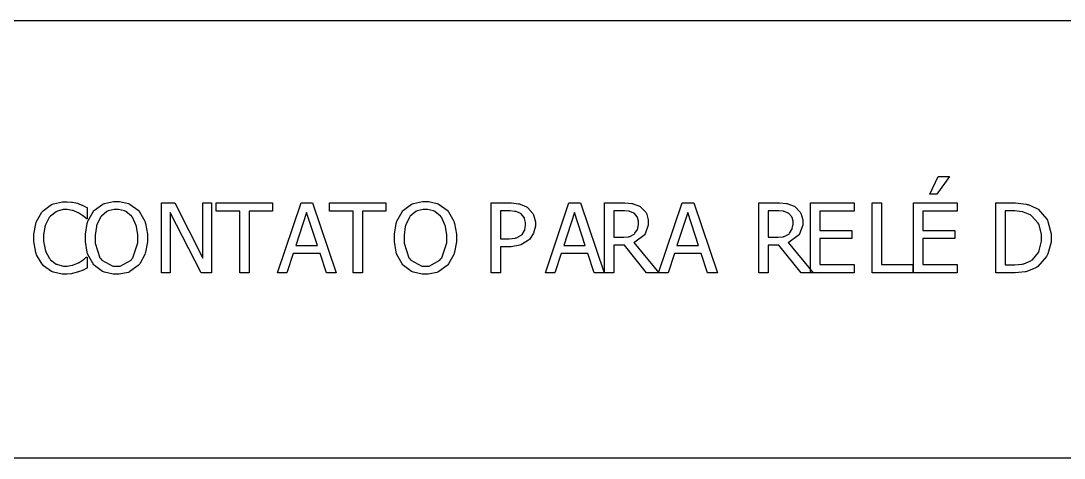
# Model space of a CAD drawing. Header units: millimetres. Extents: x 1974 to 2099, y 1386 to 1555.
# Drawn here: x 2079.145 to 2081.661, y 1476.14 to 1477.196 of the extents above; entities that cross this region are included whole.
import ezdxf

# ---------------------------------------------------------------- set-up
doc = ezdxf.new("R2010")
doc.units = ezdxf.units.MM
doc.layers.add('TEXTO', color=4, linetype='Continuous')

msp = doc.modelspace()

# ---------------------------------------------------------------- linework, layer by layer
at = {"layer": 'TEXTO', "color": 0}
for p, q in [((2098.7779, 1477.1963), (2069.8934, 1477.1963)), ((2081.3368, 1476.7776), (2081.3571, 1476.8201)), ((2081.3846, 1476.8201), (2081.3537, 1476.7776)), ((2081.3571, 1476.8201), (2081.3846, 1476.8201)), ((2081.3571, 1476.8201), (2081.3571, 1476.8201)), ((2081.3537, 1476.7776), (2081.3368, 1476.7776)), ((2079.1995, 1476.7383), (2079.2194, 1476.7527)), ((2079.2194, 1476.7527), (2079.2217, 1476.7537)), ((2079.2217, 1476.7537), (2079.224, 1476.7547)), ((2079.224, 1476.7547), (2079.2454, 1476.7596)), ((2079.2473, 1476.7405), (2079.2336, 1476.7368)), ((2079.2454, 1476.7596), (2079.2528, 1476.7596)), ((2079.2525, 1476.7405), (2079.2473, 1476.7405)), ((2079.2566, 1476.7405), (2079.2525, 1476.7405)), ((2079.2528, 1476.7596), (2079.2567, 1476.7596)), ((2079.2688, 1476.7385), (2079.2566, 1476.7405)), ((2079.2567, 1476.7596), (2079.2674, 1476.7586)), ((2079.2674, 1476.7586), (2079.2687, 1476.7584)), ((2079.2687, 1476.7584), (2079.2698, 1476.7582)), ((2079.2698, 1476.7582), (2079.2814, 1476.7556)), ((2079.2814, 1476.7556), (2079.2825, 1476.7552)), ((2079.2825, 1476.7552), (2079.2833, 1476.7549)), ((2079.2833, 1476.7549), (2079.2926, 1476.7515)), ((2079.2926, 1476.7515), (2079.2936, 1476.751)), ((2079.2936, 1476.751), (2079.2944, 1476.7506)), ((2079.2944, 1476.7506), (2079.3039, 1476.7459)), ((2079.3039, 1476.7459), (2079.3049, 1476.7453)), ((2079.3049, 1476.7453), (2079.3049, 1476.7183)), ((2079.3228, 1476.7391), (2079.3425, 1476.7533)), ((2079.3425, 1476.7533), (2079.3448, 1476.7543)), ((2079.3448, 1476.7543), (2079.347, 1476.7552)), ((2079.347, 1476.7552), (2079.3684, 1476.7601)), ((2079.3703, 1476.7407), (2079.3558, 1476.7372)), ((2079.3684, 1476.7601), (2079.3756, 1476.7601)), ((2079.3757, 1476.7407), (2079.3703, 1476.7407)), ((2079.3756, 1476.7601), (2079.3834, 1476.7601)), ((2079.3805, 1476.7407), (2079.3757, 1476.7407)), ((2079.3953, 1476.7371), (2079.3805, 1476.7407)), ((2079.3834, 1476.7601), (2079.4044, 1476.7551)), ((2079.4044, 1476.7551), (2079.4067, 1476.7541)), ((2079.4067, 1476.7541), (2079.4089, 1476.7531)), ((2079.4089, 1476.7531), (2079.4283, 1476.739)), ((2079.4844, 1476.5877), (2079.4844, 1476.7566)), ((2079.4844, 1476.7566), (2079.5163, 1476.7566)), ((2079.5163, 1476.7566), (2079.5843, 1476.6228)), ((2079.5843, 1476.6228), (2079.5843, 1476.7566)), ((2079.5843, 1476.7566), (2079.6052, 1476.7566)), ((2079.6052, 1476.7566), (2079.6052, 1476.5877)), ((2079.6052, 1476.7566), (2079.6052, 1476.7566)), ((2079.6162, 1476.7366), (2079.6162, 1476.7566)), ((2079.6162, 1476.7566), (2079.7521, 1476.7566)), ((2079.7521, 1476.7566), (2079.7521, 1476.7366)), ((2079.7641, 1476.5877), (2079.821, 1476.7566)), ((2079.821, 1476.7566), (2079.8487, 1476.7566)), ((2079.8487, 1476.7566), (2079.9057, 1476.5877)), ((2079.8893, 1476.7366), (2079.8893, 1476.7566)), ((2079.8893, 1476.7566), (2080.0253, 1476.7566)), ((2080.0253, 1476.7566), (2080.0253, 1476.7366)), ((2080.0678, 1476.7391), (2080.0875, 1476.7533)), ((2080.0875, 1476.7533), (2080.0898, 1476.7543)), ((2080.0898, 1476.7543), (2080.092, 1476.7552)), ((2080.092, 1476.7552), (2080.1134, 1476.7601)), ((2080.1153, 1476.7407), (2080.1007, 1476.7372)), ((2080.1134, 1476.7601), (2080.1205, 1476.7601)), ((2080.1207, 1476.7407), (2080.1153, 1476.7407)), ((2080.1205, 1476.7601), (2080.1283, 1476.7601)), ((2080.1256, 1476.7407), (2080.1207, 1476.7407)), ((2080.1404, 1476.7371), (2080.1256, 1476.7407)), ((2080.1283, 1476.7601), (2080.1494, 1476.7551)), ((2080.1494, 1476.7551), (2080.1517, 1476.7541)), ((2080.1517, 1476.7541), (2080.1539, 1476.7531)), ((2080.1539, 1476.7531), (2080.1735, 1476.739)), ((2080.2791, 1476.5877), (2080.2791, 1476.7566)), ((2080.2791, 1476.7566), (2080.3216, 1476.7566)), ((2080.3216, 1476.7566), (2080.328, 1476.7566)), ((2080.328, 1476.7566), (2080.3453, 1476.7546)), ((2080.3453, 1476.7546), (2080.3472, 1476.7541)), ((2080.3472, 1476.7541), (2080.3489, 1476.7537)), ((2080.3489, 1476.7537), (2080.3643, 1476.747)), ((2080.3643, 1476.747), (2080.3657, 1476.746)), ((2080.3657, 1476.746), (2080.3673, 1476.745)), ((2080.3673, 1476.745), (2080.3796, 1476.7313)), ((2080.4099, 1476.5877), (2080.4668, 1476.7566)), ((2080.4668, 1476.7566), (2080.4944, 1476.7566)), ((2080.4944, 1476.7566), (2080.5514, 1476.5877)), ((2080.5524, 1476.5877), (2080.5524, 1476.7566)), ((2080.5524, 1476.7566), (2080.5959, 1476.7566)), ((2080.5959, 1476.7566), (2080.6019, 1476.7566)), ((2080.6019, 1476.7566), (2080.6186, 1476.7552)), ((2080.6186, 1476.7552), (2080.6203, 1476.7549)), ((2080.6203, 1476.7549), (2080.6218, 1476.7547)), ((2080.6218, 1476.7547), (2080.6373, 1476.7485)), ((2080.6373, 1476.7485), (2080.6389, 1476.7476)), ((2080.6389, 1476.7476), (2080.6404, 1476.7467)), ((2080.6404, 1476.7467), (2080.652, 1476.7346)), ((2080.683, 1476.5877), (2080.74, 1476.7566)), ((2080.74, 1476.7566), (2080.7677, 1476.7566)), ((2080.7677, 1476.7566), (2080.8247, 1476.5877)), ((2080.9248, 1476.5877), (2080.9248, 1476.7566)), ((2080.9248, 1476.7566), (2080.9683, 1476.7566)), ((2080.9683, 1476.7566), (2080.9744, 1476.7566)), ((2080.9744, 1476.7566), (2080.991, 1476.7552)), ((2080.991, 1476.7552), (2080.9927, 1476.7549)), ((2080.9927, 1476.7549), (2080.9943, 1476.7547)), ((2080.9943, 1476.7547), (2081.0097, 1476.7485)), ((2081.0097, 1476.7485), (2081.0114, 1476.7476)), ((2081.0114, 1476.7476), (2081.0128, 1476.7467)), ((2081.0128, 1476.7467), (2081.0245, 1476.7346)), ((2081.049, 1476.5877), (2081.049, 1476.7566)), ((2081.049, 1476.7566), (2081.1547, 1476.7566)), ((2081.1547, 1476.7566), (2081.1547, 1476.7366)), ((2081.198, 1476.5877), (2081.198, 1476.7566)), ((2081.198, 1476.7566), (2081.2205, 1476.7566)), ((2081.2205, 1476.7566), (2081.2205, 1476.6077)), ((2081.2974, 1476.5877), (2081.2974, 1476.7566)), ((2081.2974, 1476.7566), (2081.4031, 1476.7566)), ((2081.4031, 1476.7566), (2081.4031, 1476.7366)), ((2081.4961, 1476.5877), (2081.4961, 1476.7566)), ((2081.4961, 1476.7566), (2081.5346, 1476.7566)), ((2081.5346, 1476.7566), (2081.5439, 1476.7566)), ((2081.5439, 1476.7566), (2081.5696, 1476.7537)), ((2081.5696, 1476.7537), (2081.572, 1476.753)), ((2081.572, 1476.753), (2081.5742, 1476.7524)), ((2081.5742, 1476.7524), (2081.5934, 1476.7443)), ((2081.5934, 1476.7443), (2081.595, 1476.7432)), ((2081.595, 1476.7432), (2081.5978, 1476.7414)), ((2081.5978, 1476.7414), (2081.6187, 1476.7176)), ((2079.183, 1476.7116), (2079.1961, 1476.7345)), ((2079.1961, 1476.7345), (2079.1979, 1476.7364)), ((2079.1979, 1476.7364), (2079.1995, 1476.7383)), ((2079.2138, 1476.7217), (2079.2046, 1476.7035)), ((2079.2151, 1476.723), (2079.2138, 1476.7217)), ((2079.2163, 1476.7245), (2079.2151, 1476.723)), ((2079.2305, 1476.7353), (2079.2163, 1476.7245)), ((2079.2321, 1476.736), (2079.2305, 1476.7353)), ((2079.2336, 1476.7368), (2079.2321, 1476.736)), ((2079.27, 1476.7382), (2079.2688, 1476.7385)), ((2079.2713, 1476.7379), (2079.27, 1476.7382)), ((2079.283, 1476.733), (2079.2713, 1476.7379)), ((2079.2841, 1476.7324), (2079.283, 1476.733)), ((2079.2852, 1476.7319), (2079.2841, 1476.7324)), ((2079.2947, 1476.7255), (2079.2852, 1476.7319)), ((2079.2954, 1476.7248), (2079.2947, 1476.7255)), ((2079.2962, 1476.7242), (2079.2954, 1476.7248)), ((2079.3025, 1476.7188), (2079.2962, 1476.7242)), ((2079.3031, 1476.7183), (2079.3025, 1476.7188)), ((2079.3049, 1476.7183), (2079.3031, 1476.7183)), ((2079.3071, 1476.7123), (2079.3196, 1476.7352)), ((2079.3196, 1476.7352), (2079.3213, 1476.7372)), ((2079.3213, 1476.7372), (2079.3228, 1476.7391)), ((2079.337, 1476.7219), (2079.3285, 1476.7038)), ((2079.3382, 1476.7232), (2079.337, 1476.7219)), ((2079.3393, 1476.7248), (2079.3382, 1476.7232)), ((2079.3528, 1476.7357), (2079.3393, 1476.7248)), ((2079.3544, 1476.7364), (2079.3528, 1476.7357)), ((2079.3558, 1476.7372), (2079.3544, 1476.7364)), ((2079.397, 1476.7363), (2079.3953, 1476.7371)), ((2079.3986, 1476.7356), (2079.397, 1476.7363)), ((2079.4119, 1476.7247), (2079.3986, 1476.7356)), ((2079.4131, 1476.7232), (2079.4119, 1476.7247)), ((2079.4142, 1476.7219), (2079.4131, 1476.7232)), ((2079.4226, 1476.704), (2079.4142, 1476.7219)), ((2079.4283, 1476.739), (2079.43, 1476.7372)), ((2079.43, 1476.7372), (2079.4316, 1476.7353)), ((2079.43, 1476.7372), (2079.43, 1476.7372)), ((2079.4316, 1476.7353), (2079.444, 1476.7124)), ((2079.58, 1476.5877), (2079.5054, 1476.7333)), ((2079.5054, 1476.7333), (2079.5054, 1476.5877)), ((2079.6729, 1476.7366), (2079.6162, 1476.7366)), ((2079.6729, 1476.5877), (2079.6729, 1476.7366)), ((2079.7521, 1476.7366), (2079.6954, 1476.7366)), ((2079.6954, 1476.7366), (2079.6954, 1476.5877)), ((2079.8343, 1476.7337), (2079.8084, 1476.6541)), ((2079.8605, 1476.6541), (2079.8343, 1476.7337)), ((2079.9461, 1476.7366), (2079.8893, 1476.7366)), ((2079.9461, 1476.5877), (2079.9461, 1476.7366)), ((2080.0253, 1476.7366), (2079.9687, 1476.7366)), ((2079.9687, 1476.7366), (2079.9687, 1476.5877)), ((2080.0521, 1476.7123), (2080.0646, 1476.7352)), ((2080.0646, 1476.7352), (2080.0662, 1476.7372)), ((2080.0662, 1476.7372), (2080.0678, 1476.7391)), ((2080.082, 1476.7219), (2080.0735, 1476.7038)), ((2080.0832, 1476.7232), (2080.082, 1476.7219)), ((2080.0843, 1476.7248), (2080.0832, 1476.7232)), ((2080.0978, 1476.7357), (2080.0843, 1476.7248)), ((2080.0993, 1476.7364), (2080.0978, 1476.7357)), ((2080.1007, 1476.7372), (2080.0993, 1476.7364)), ((2080.142, 1476.7363), (2080.1404, 1476.7371)), ((2080.1435, 1476.7356), (2080.142, 1476.7363)), ((2080.157, 1476.7247), (2080.1435, 1476.7356)), ((2080.1582, 1476.7232), (2080.157, 1476.7247)), ((2080.1592, 1476.7219), (2080.1582, 1476.7232)), ((2080.1677, 1476.704), (2080.1592, 1476.7219)), ((2080.1735, 1476.739), (2080.1751, 1476.7372)), ((2080.1751, 1476.7372), (2080.1766, 1476.7353)), ((2080.1751, 1476.7372), (2080.1751, 1476.7372)), ((2080.1766, 1476.7353), (2080.189, 1476.7124)), ((2080.3202, 1476.7373), (2080.3017, 1476.7373)), ((2080.3017, 1476.7373), (2080.3017, 1476.6698)), ((2080.3243, 1476.7373), (2080.3202, 1476.7373)), ((2080.3366, 1476.7361), (2080.3243, 1476.7373)), ((2080.3378, 1476.7358), (2080.3366, 1476.7361)), ((2080.339, 1476.7356), (2080.3378, 1476.7358)), ((2080.3494, 1476.7315), (2080.339, 1476.7356)), ((2080.3503, 1476.7308), (2080.3494, 1476.7315)), ((2080.3512, 1476.7301), (2080.3503, 1476.7308)), ((2080.3589, 1476.7214), (2080.3512, 1476.7301)), ((2080.3594, 1476.7203), (2080.3589, 1476.7214)), ((2080.3599, 1476.7192), (2080.3594, 1476.7203)), ((2080.3624, 1476.709), (2080.3599, 1476.7192)), ((2080.3796, 1476.7313), (2080.3804, 1476.7296)), ((2080.3804, 1476.7296), (2080.3814, 1476.728)), ((2080.3814, 1476.728), (2080.3858, 1476.7113)), ((2080.4801, 1476.7337), (2080.4541, 1476.6541)), ((2080.5062, 1476.6541), (2080.4801, 1476.7337)), ((2080.5971, 1476.7373), (2080.5747, 1476.7373)), ((2080.5747, 1476.7373), (2080.5747, 1476.6735)), ((2080.6006, 1476.7373), (2080.5971, 1476.7373)), ((2080.6117, 1476.7363), (2080.6006, 1476.7373)), ((2080.6128, 1476.736), (2080.6117, 1476.7363)), ((2080.6139, 1476.7358), (2080.6128, 1476.736)), ((2080.6231, 1476.732), (2080.6139, 1476.7358)), ((2080.624, 1476.7315), (2080.6231, 1476.732)), ((2080.6248, 1476.7309), (2080.624, 1476.7315)), ((2080.6316, 1476.7231), (2080.6248, 1476.7309)), ((2080.632, 1476.7222), (2080.6316, 1476.7231)), ((2080.6324, 1476.7213), (2080.632, 1476.7222)), ((2080.6347, 1476.7123), (2080.6324, 1476.7213)), ((2080.652, 1476.7346), (2080.6529, 1476.733)), ((2080.6529, 1476.733), (2080.6537, 1476.7316)), ((2080.6537, 1476.7316), (2080.6581, 1476.7159)), ((2080.6581, 1476.7159), (2080.6581, 1476.7107)), ((2080.7533, 1476.7337), (2080.7272, 1476.6541)), ((2080.7794, 1476.6541), (2080.7533, 1476.7337)), ((2080.9695, 1476.7373), (2080.9473, 1476.7373)), ((2080.9473, 1476.7373), (2080.9473, 1476.6735)), ((2080.9731, 1476.7373), (2080.9695, 1476.7373)), ((2080.9842, 1476.7363), (2080.9731, 1476.7373)), ((2080.9852, 1476.736), (2080.9842, 1476.7363)), ((2080.9863, 1476.7358), (2080.9852, 1476.736)), ((2080.9955, 1476.732), (2080.9863, 1476.7358)), ((2080.9964, 1476.7315), (2080.9955, 1476.732)), ((2080.9973, 1476.7309), (2080.9964, 1476.7315)), ((2081.004, 1476.7231), (2080.9973, 1476.7309)), ((2081.0045, 1476.7222), (2081.004, 1476.7231)), ((2081.0048, 1476.7213), (2081.0045, 1476.7222)), ((2081.0071, 1476.7123), (2081.0048, 1476.7213)), ((2081.0245, 1476.7346), (2081.0254, 1476.733)), ((2081.0254, 1476.733), (2081.0262, 1476.7316)), ((2081.0262, 1476.7316), (2081.0305, 1476.7159)), ((2081.0305, 1476.7159), (2081.0305, 1476.7107)), ((2081.1547, 1476.7366), (2081.0716, 1476.7366)), ((2081.0716, 1476.7366), (2081.0716, 1476.6903)), ((2081.4031, 1476.7366), (2081.3199, 1476.7366)), ((2081.3199, 1476.7366), (2081.3199, 1476.6903)), ((2081.5357, 1476.7373), (2081.5186, 1476.7373)), ((2081.5186, 1476.7373), (2081.5186, 1476.607)), ((2081.5416, 1476.7373), (2081.5357, 1476.7373)), ((2081.5594, 1476.7353), (2081.5416, 1476.7373)), ((2081.5611, 1476.735), (2081.5594, 1476.7353)), ((2081.5627, 1476.7346), (2081.5611, 1476.735)), ((2081.5788, 1476.7281), (2081.5627, 1476.7346)), ((2081.5803, 1476.7271), (2081.5788, 1476.7281)), ((2081.5824, 1476.7258), (2081.5803, 1476.7271)), ((2081.5984, 1476.7079), (2081.5824, 1476.7258)), ((2081.6187, 1476.7176), (2081.6203, 1476.7146)), ((2081.6203, 1476.7146), (2081.6217, 1476.7117)), ((2079.1767, 1476.6813), (2079.1812, 1476.7063)), ((2079.1812, 1476.7063), (2079.1822, 1476.709)), ((2079.1822, 1476.709), (2079.183, 1476.7116)), ((2079.2033, 1476.6992), (2079.2, 1476.6788)), ((2079.2041, 1476.7013), (2079.2033, 1476.6992)), ((2079.2046, 1476.7035), (2079.2041, 1476.7013)), ((2079.301, 1476.6815), (2079.3054, 1476.7069)), ((2079.3054, 1476.7069), (2079.3062, 1476.7095)), ((2079.3062, 1476.7095), (2079.3071, 1476.7123)), ((2079.3273, 1476.6995), (2079.3244, 1476.679)), ((2079.328, 1476.7016), (2079.3273, 1476.6995)), ((2079.3285, 1476.7038), (2079.328, 1476.7016)), ((2079.4233, 1476.7018), (2079.4226, 1476.704)), ((2079.4239, 1476.6997), (2079.4233, 1476.7018)), ((2079.427, 1476.6796), (2079.4239, 1476.6997)), ((2079.444, 1476.7124), (2079.445, 1476.7096)), ((2079.445, 1476.7096), (2079.4459, 1476.7069)), ((2079.4459, 1476.7069), (2079.4504, 1476.6808)), ((2080.046, 1476.6815), (2080.0503, 1476.7069)), ((2080.0503, 1476.7069), (2080.0512, 1476.7095)), ((2080.0512, 1476.7095), (2080.0521, 1476.7123)), ((2080.0722, 1476.6995), (2080.0693, 1476.679)), ((2080.0729, 1476.7016), (2080.0722, 1476.6995)), ((2080.0735, 1476.7038), (2080.0729, 1476.7016)), ((2080.1684, 1476.7018), (2080.1677, 1476.704)), ((2080.169, 1476.6997), (2080.1684, 1476.7018)), ((2080.172, 1476.6796), (2080.169, 1476.6997)), ((2080.189, 1476.7124), (2080.19, 1476.7096)), ((2080.19, 1476.7096), (2080.1909, 1476.7069)), ((2080.1909, 1476.7069), (2080.1954, 1476.6808)), ((2080.3537, 1476.6807), (2080.3598, 1476.69)), ((2080.3598, 1476.69), (2080.3602, 1476.691)), ((2080.3602, 1476.691), (2080.3606, 1476.6921)), ((2080.3606, 1476.6921), (2080.3624, 1476.7019)), ((2080.3624, 1476.7051), (2080.3624, 1476.709)), ((2080.3624, 1476.7019), (2080.3624, 1476.7051)), ((2080.3624, 1476.7051), (2080.3624, 1476.7051)), ((2080.3858, 1476.7005), (2080.3825, 1476.6864)), ((2080.3858, 1476.7113), (2080.3858, 1476.7057)), ((2080.3858, 1476.7057), (2080.3858, 1476.7005)), ((2080.3858, 1476.7057), (2080.3858, 1476.7057)), ((2080.6258, 1476.6832), (2080.6319, 1476.6926)), ((2080.6319, 1476.6926), (2080.6323, 1476.6936)), ((2080.6323, 1476.6936), (2080.6327, 1476.6948)), ((2080.6327, 1476.6948), (2080.6347, 1476.7056)), ((2080.6347, 1476.7091), (2080.6347, 1476.7123)), ((2080.6347, 1476.7056), (2080.6347, 1476.7091)), ((2080.6347, 1476.7091), (2080.6347, 1476.7091)), ((2080.6581, 1476.703), (2080.6503, 1476.6818)), ((2080.6581, 1476.7107), (2080.6581, 1476.703)), ((2080.9983, 1476.6832), (2081.0043, 1476.6926)), ((2081.0043, 1476.6926), (2081.0047, 1476.6936)), ((2081.0047, 1476.6936), (2081.0051, 1476.6948)), ((2081.0051, 1476.6948), (2081.0071, 1476.7056)), ((2081.0071, 1476.7091), (2081.0071, 1476.7123)), ((2081.0071, 1476.7056), (2081.0071, 1476.7091)), ((2081.0071, 1476.7091), (2081.0071, 1476.7091)), ((2081.0305, 1476.703), (2081.0227, 1476.6818)), ((2081.0305, 1476.7107), (2081.0305, 1476.703)), ((2081.0716, 1476.6903), (2081.149, 1476.6903)), ((2081.149, 1476.6903), (2081.149, 1476.6703)), ((2081.3199, 1476.6903), (2081.3974, 1476.6903)), ((2081.3974, 1476.6903), (2081.3974, 1476.6703)), ((2081.5994, 1476.7056), (2081.5984, 1476.7079)), ((2081.6005, 1476.7033), (2081.5994, 1476.7056)), ((2081.6059, 1476.6806), (2081.6005, 1476.7033)), ((2081.6217, 1476.7117), (2081.6293, 1476.682)), ((2079.1767, 1476.672), (2079.1767, 1476.6813)), ((2079.1767, 1476.6633), (2079.1767, 1476.672)), ((2079.2, 1476.6788), (2079.2, 1476.672)), ((2079.2, 1476.672), (2079.2, 1476.6645)), ((2079.2, 1476.6645), (2079.2035, 1476.6441)), ((2079.301, 1476.6721), (2079.301, 1476.6815)), ((2079.301, 1476.6636), (2079.301, 1476.6721)), ((2079.3244, 1476.679), (2079.3244, 1476.6721)), ((2079.3244, 1476.6721), (2079.3244, 1476.6594)), ((2079.427, 1476.6721), (2079.427, 1476.6796)), ((2079.427, 1476.6602), (2079.427, 1476.6721)), ((2079.427, 1476.6721), (2079.427, 1476.6721)), ((2079.4504, 1476.6808), (2079.4504, 1476.6721)), ((2079.4504, 1476.6721), (2079.4504, 1476.6629)), ((2080.046, 1476.6721), (2080.046, 1476.6815)), ((2080.046, 1476.6636), (2080.046, 1476.6721)), ((2080.0693, 1476.679), (2080.0693, 1476.6721)), ((2080.0693, 1476.6721), (2080.0693, 1476.6594)), ((2080.172, 1476.6721), (2080.172, 1476.6796)), ((2080.172, 1476.6602), (2080.172, 1476.6721)), ((2080.172, 1476.6721), (2080.172, 1476.6721)), ((2080.1954, 1476.6808), (2080.1954, 1476.6721)), ((2080.1954, 1476.6721), (2080.1954, 1476.6629)), ((2080.3017, 1476.6698), (2080.3169, 1476.6698)), ((2080.3169, 1476.6698), (2080.3224, 1476.6698)), ((2080.3224, 1476.6698), (2080.3375, 1476.6717)), ((2080.3375, 1476.6717), (2080.3389, 1476.672)), ((2080.3389, 1476.672), (2080.3403, 1476.6724)), ((2080.3403, 1476.6724), (2080.3519, 1476.679)), ((2080.3519, 1476.679), (2080.3529, 1476.6799)), ((2080.3696, 1476.6668), (2080.3525, 1476.6558)), ((2080.3529, 1476.6799), (2080.3537, 1476.6807)), ((2080.3711, 1476.6681), (2080.3696, 1476.6668)), ((2080.3722, 1476.6693), (2080.3711, 1476.6681)), ((2080.3812, 1476.6833), (2080.3722, 1476.6693)), ((2080.3819, 1476.6848), (2080.3812, 1476.6833)), ((2080.3825, 1476.6864), (2080.3819, 1476.6848)), ((2080.5747, 1476.6735), (2080.5946, 1476.6735)), ((2080.5946, 1476.6735), (2080.5988, 1476.6735)), ((2080.5988, 1476.6735), (2080.6106, 1476.675)), ((2080.6106, 1476.675), (2080.6119, 1476.6752)), ((2080.6119, 1476.6752), (2080.6132, 1476.6755)), ((2080.6132, 1476.6755), (2080.624, 1476.6814)), ((2080.624, 1476.6814), (2080.625, 1476.6823)), ((2080.625, 1476.6823), (2080.6258, 1476.6832)), ((2080.647, 1476.6776), (2080.6257, 1476.6622)), ((2080.6487, 1476.6797), (2080.647, 1476.6776)), ((2080.6503, 1476.6818), (2080.6487, 1476.6797)), ((2080.9473, 1476.6735), (2080.967, 1476.6735)), ((2080.967, 1476.6735), (2080.9713, 1476.6735)), ((2080.9713, 1476.6735), (2080.983, 1476.675)), ((2080.983, 1476.675), (2080.9843, 1476.6752)), ((2080.9843, 1476.6752), (2080.9856, 1476.6755)), ((2080.9856, 1476.6755), (2080.9966, 1476.6814)), ((2080.9966, 1476.6814), (2080.9976, 1476.6823)), ((2080.9976, 1476.6823), (2080.9983, 1476.6832)), ((2081.0195, 1476.6776), (2080.9981, 1476.6622)), ((2081.0211, 1476.6797), (2081.0195, 1476.6776)), ((2081.0227, 1476.6818), (2081.0211, 1476.6797)), ((2081.149, 1476.6703), (2081.0716, 1476.6703)), ((2081.0716, 1476.6703), (2081.0716, 1476.6077)), ((2081.3974, 1476.6703), (2081.3199, 1476.6703)), ((2081.3199, 1476.6703), (2081.3199, 1476.6077)), ((2081.601, 1476.6415), (2081.6059, 1476.6646)), ((2081.6059, 1476.6723), (2081.6059, 1476.6806)), ((2081.6059, 1476.6646), (2081.6059, 1476.6723)), ((2081.6059, 1476.6723), (2081.6059, 1476.6723)), ((2081.6293, 1476.682), (2081.6293, 1476.672)), ((2081.6293, 1476.672), (2081.6293, 1476.6616)), ((2081.6293, 1476.672), (2081.6293, 1476.672)), ((2079.1812, 1476.637), (2079.1767, 1476.6633)), ((2079.2035, 1476.6441), (2079.2043, 1476.642)), ((2079.2043, 1476.642), (2079.205, 1476.64)), ((2079.205, 1476.64), (2079.2144, 1476.6223)), ((2079.3054, 1476.6377), (2079.301, 1476.6636)), ((2079.3244, 1476.6594), (2079.3359, 1476.6242)), ((2079.4153, 1476.6242), (2079.427, 1476.6602)), ((2079.4504, 1476.6629), (2079.446, 1476.6378)), ((2079.8084, 1476.6541), (2079.8605, 1476.6541)), ((2079.8084, 1476.6541), (2079.8084, 1476.6541)), ((2080.0503, 1476.6377), (2080.046, 1476.6636)), ((2080.0693, 1476.6594), (2080.081, 1476.6242)), ((2080.1603, 1476.6242), (2080.172, 1476.6602)), ((2080.1954, 1476.6629), (2080.191, 1476.6378)), ((2080.3207, 1476.6507), (2080.3017, 1476.6507)), ((2080.3017, 1476.6507), (2080.3017, 1476.5877)), ((2080.3276, 1476.6507), (2080.3207, 1476.6507)), ((2080.3485, 1476.6543), (2080.3276, 1476.6507)), ((2080.3506, 1476.655), (2080.3485, 1476.6543)), ((2080.3525, 1476.6558), (2080.3506, 1476.655)), ((2080.4541, 1476.6541), (2080.5062, 1476.6541)), ((2080.4541, 1476.6541), (2080.4541, 1476.6541)), ((2080.6005, 1476.6548), (2080.5747, 1476.6548)), ((2080.5747, 1476.6548), (2080.5747, 1476.5877)), ((2080.654, 1476.5877), (2080.6005, 1476.6548)), ((2080.6257, 1476.6622), (2080.623, 1476.6611)), ((2080.623, 1476.6611), (2080.6832, 1476.5877)), ((2080.623, 1476.6611), (2080.623, 1476.6611)), ((2080.7272, 1476.6541), (2080.7794, 1476.6541)), ((2080.7272, 1476.6541), (2080.7272, 1476.6541)), ((2080.9729, 1476.6548), (2080.9473, 1476.6548)), ((2080.9473, 1476.6548), (2080.9473, 1476.5877)), ((2081.0264, 1476.5877), (2080.9729, 1476.6548)), ((2080.9981, 1476.6622), (2080.9955, 1476.6611)), ((2080.9955, 1476.6611), (2081.0556, 1476.5877)), ((2080.9955, 1476.6611), (2080.9955, 1476.6611)), ((2081.5991, 1476.6372), (2081.6, 1476.6393)), ((2081.6, 1476.6393), (2081.601, 1476.6415)), ((2081.6293, 1476.6616), (2081.6214, 1476.6333)), ((2079.1822, 1476.6342), (2079.1812, 1476.637)), ((2079.1831, 1476.6315), (2079.1822, 1476.6342)), ((2079.1962, 1476.6086), (2079.1831, 1476.6315)), ((2079.2144, 1476.6223), (2079.2157, 1476.6209)), ((2079.2157, 1476.6209), (2079.2169, 1476.6195)), ((2079.2169, 1476.6195), (2079.2307, 1476.609)), ((2079.2862, 1476.613), (2079.2952, 1476.619)), ((2079.2952, 1476.619), (2079.296, 1476.6196)), ((2079.296, 1476.6196), (2079.2967, 1476.6203)), ((2079.2967, 1476.6203), (2079.3028, 1476.6255)), ((2079.3028, 1476.6255), (2079.3032, 1476.6259)), ((2079.3032, 1476.6259), (2079.3049, 1476.6259)), ((2079.3049, 1476.6259), (2079.3049, 1476.5991)), ((2079.3062, 1476.6348), (2079.3054, 1476.6377)), ((2079.307, 1476.6321), (2079.3062, 1476.6348)), ((2079.3195, 1476.6091), (2079.307, 1476.6321)), ((2079.3359, 1476.6242), (2079.3382, 1476.6212)), ((2079.3382, 1476.6212), (2079.3406, 1476.6182)), ((2079.3406, 1476.6182), (2079.3668, 1476.6036)), ((2079.385, 1476.6036), (2079.4108, 1476.6182)), ((2079.4108, 1476.6182), (2079.4131, 1476.6212)), ((2079.4131, 1476.6212), (2079.4153, 1476.6242)), ((2079.4443, 1476.6322), (2079.4317, 1476.6091)), ((2079.4451, 1476.6349), (2079.4443, 1476.6322)), ((2079.446, 1476.6378), (2079.4451, 1476.6349)), ((2079.8022, 1476.6348), (2079.7868, 1476.5877)), ((2079.8667, 1476.6348), (2079.8022, 1476.6348)), ((2079.882, 1476.5877), (2079.8667, 1476.6348)), ((2080.0512, 1476.6348), (2080.0503, 1476.6377)), ((2080.0521, 1476.6321), (2080.0512, 1476.6348)), ((2080.0645, 1476.6091), (2080.0521, 1476.6321)), ((2080.081, 1476.6242), (2080.0833, 1476.6212)), ((2080.0833, 1476.6212), (2080.0856, 1476.6182)), ((2080.0856, 1476.6182), (2080.1119, 1476.6036)), ((2080.1301, 1476.6036), (2080.1558, 1476.6182)), ((2080.1558, 1476.6182), (2080.1581, 1476.6212)), ((2080.1581, 1476.6212), (2080.1603, 1476.6242)), ((2080.1892, 1476.6322), (2080.1767, 1476.6091)), ((2080.1901, 1476.6349), (2080.1892, 1476.6322)), ((2080.191, 1476.6378), (2080.1901, 1476.6349)), ((2080.4479, 1476.6348), (2080.4325, 1476.5877)), ((2080.5124, 1476.6348), (2080.4479, 1476.6348)), ((2080.5277, 1476.5877), (2080.5124, 1476.6348)), ((2080.721, 1476.6348), (2080.7058, 1476.5877)), ((2080.7856, 1476.6348), (2080.721, 1476.6348)), ((2080.8009, 1476.5877), (2080.7856, 1476.6348)), ((2081.5637, 1476.6098), (2081.5809, 1476.6171)), ((2081.5809, 1476.6171), (2081.5824, 1476.6181)), ((2081.5824, 1476.6181), (2081.5844, 1476.6195)), ((2081.5844, 1476.6195), (2081.5991, 1476.6372)), ((2081.6184, 1476.6271), (2081.5974, 1476.6029)), ((2081.6199, 1476.6302), (2081.6184, 1476.6271)), ((2081.6214, 1476.6333), (2081.6199, 1476.6302)), ((2079.1979, 1476.6067), (2079.1962, 1476.6086)), ((2079.1996, 1476.6049), (2079.1979, 1476.6067)), ((2079.2195, 1476.5912), (2079.1996, 1476.6049)), ((2079.2219, 1476.5902), (2079.2195, 1476.5912)), ((2079.2243, 1476.5893), (2079.2219, 1476.5902)), ((2079.2447, 1476.5846), (2079.2243, 1476.5893)), ((2079.2307, 1476.609), (2079.2323, 1476.6083)), ((2079.2323, 1476.6083), (2079.2338, 1476.6076)), ((2079.2338, 1476.6076), (2079.2478, 1476.604)), ((2079.2478, 1476.604), (2079.2525, 1476.604)), ((2079.2525, 1476.604), (2079.2569, 1476.604)), ((2079.2569, 1476.604), (2079.269, 1476.606)), ((2079.269, 1476.606), (2079.2705, 1476.6064)), ((2079.2812, 1476.5892), (2079.2697, 1476.5861)), ((2079.2705, 1476.6064), (2079.2718, 1476.6068)), ((2079.2718, 1476.6068), (2079.2842, 1476.6119)), ((2079.2825, 1476.5895), (2079.2812, 1476.5892)), ((2079.2836, 1476.5899), (2079.2825, 1476.5895)), ((2079.2935, 1476.5937), (2079.2836, 1476.5899)), ((2079.2842, 1476.6119), (2079.2853, 1476.6124)), ((2079.2853, 1476.6124), (2079.2862, 1476.613)), ((2079.2944, 1476.5941), (2079.2935, 1476.5937)), ((2079.2952, 1476.5946), (2079.2944, 1476.5941)), ((2079.3039, 1476.5987), (2079.2952, 1476.5946)), ((2079.3049, 1476.5991), (2079.3039, 1476.5987)), ((2079.3211, 1476.6072), (2079.3195, 1476.6091)), ((2079.3228, 1476.6053), (2079.3211, 1476.6072)), ((2079.3424, 1476.5909), (2079.3228, 1476.6053)), ((2079.3447, 1476.5899), (2079.3424, 1476.5909)), ((2079.347, 1476.589), (2079.3447, 1476.5899)), ((2079.3678, 1476.5842), (2079.347, 1476.589)), ((2079.3668, 1476.6036), (2079.3757, 1476.6036)), ((2079.3757, 1476.6036), (2079.385, 1476.6036)), ((2079.4036, 1476.5889), (2079.3826, 1476.5842)), ((2079.406, 1476.5897), (2079.4036, 1476.5889)), ((2079.4081, 1476.5907), (2079.406, 1476.5897)), ((2079.4283, 1476.6053), (2079.4081, 1476.5907)), ((2079.43, 1476.6072), (2079.4283, 1476.6053)), ((2079.4317, 1476.6091), (2079.43, 1476.6072)), ((2080.0661, 1476.6072), (2080.0645, 1476.6091)), ((2080.0678, 1476.6053), (2080.0661, 1476.6072)), ((2080.0874, 1476.5909), (2080.0678, 1476.6053)), ((2080.0897, 1476.5899), (2080.0874, 1476.5909)), ((2080.0919, 1476.589), (2080.0897, 1476.5899)), ((2080.1128, 1476.5842), (2080.0919, 1476.589)), ((2080.1119, 1476.6036), (2080.1207, 1476.6036)), ((2080.1207, 1476.6036), (2080.1301, 1476.6036)), ((2080.1486, 1476.5889), (2080.1276, 1476.5842)), ((2080.1509, 1476.5897), (2080.1486, 1476.5889)), ((2080.1531, 1476.5907), (2080.1509, 1476.5897)), ((2080.1733, 1476.6053), (2080.1531, 1476.5907)), ((2080.1751, 1476.6072), (2080.1733, 1476.6053)), ((2080.1767, 1476.6091), (2080.1751, 1476.6072)), ((2081.0716, 1476.6077), (2081.1547, 1476.6077)), ((2081.1547, 1476.6077), (2081.1547, 1476.5877)), ((2081.2205, 1476.6077), (2081.2958, 1476.6077)), ((2081.2958, 1476.6077), (2081.2958, 1476.5877)), ((2081.2958, 1476.6077), (2081.2958, 1476.6077)), ((2081.3199, 1476.6077), (2081.4031, 1476.6077)), ((2081.4031, 1476.6077), (2081.4031, 1476.5877)), ((2081.5186, 1476.607), (2081.5357, 1476.607)), ((2081.5357, 1476.607), (2081.5422, 1476.607)), ((2081.5422, 1476.607), (2081.5599, 1476.6089)), ((2081.5665, 1476.59), (2081.5429, 1476.5877)), ((2081.5599, 1476.6089), (2081.5619, 1476.6093)), ((2081.5619, 1476.6093), (2081.5637, 1476.6098)), ((2081.5688, 1476.5904), (2081.5665, 1476.59)), ((2081.5709, 1476.5909), (2081.5688, 1476.5904)), ((2081.5927, 1476.5999), (2081.5709, 1476.5909)), ((2081.5948, 1476.6012), (2081.5927, 1476.5999)), ((2081.5974, 1476.6029), (2081.5948, 1476.6012)), ((2079.2523, 1476.5846), (2079.2447, 1476.5846)), ((2079.2561, 1476.5846), (2079.2523, 1476.5846)), ((2079.2523, 1476.5846), (2079.2523, 1476.5846)), ((2079.2677, 1476.5857), (2079.2561, 1476.5846)), ((2079.2688, 1476.5859), (2079.2677, 1476.5857)), ((2079.2697, 1476.5861), (2079.2688, 1476.5859)), ((2079.3756, 1476.5842), (2079.3678, 1476.5842)), ((2079.3826, 1476.5842), (2079.3756, 1476.5842)), ((2079.5054, 1476.5877), (2079.4844, 1476.5877)), ((2079.6052, 1476.5877), (2079.58, 1476.5877)), ((2079.6954, 1476.5877), (2079.6729, 1476.5877)), ((2079.6954, 1476.5877), (2079.6954, 1476.5877)), ((2079.7868, 1476.5877), (2079.7641, 1476.5877)), ((2079.7868, 1476.5877), (2079.7868, 1476.5877)), ((2079.9057, 1476.5877), (2079.882, 1476.5877)), ((2079.9687, 1476.5877), (2079.9461, 1476.5877)), ((2079.9687, 1476.5877), (2079.9687, 1476.5877)), ((2080.1205, 1476.5842), (2080.1128, 1476.5842)), ((2080.1276, 1476.5842), (2080.1205, 1476.5842)), ((2080.3017, 1476.5877), (2080.2791, 1476.5877)), ((2080.4325, 1476.5877), (2080.4099, 1476.5877)), ((2080.4325, 1476.5877), (2080.4325, 1476.5877)), ((2080.5514, 1476.5877), (2080.5277, 1476.5877)), ((2080.5747, 1476.5877), (2080.5524, 1476.5877)), ((2080.6832, 1476.5877), (2080.654, 1476.5877)), ((2080.7058, 1476.5877), (2080.683, 1476.5877)), ((2080.7058, 1476.5877), (2080.7058, 1476.5877)), ((2080.8247, 1476.5877), (2080.8009, 1476.5877)), ((2080.9473, 1476.5877), (2080.9248, 1476.5877)), ((2081.0556, 1476.5877), (2081.0264, 1476.5877)), ((2081.1547, 1476.5877), (2081.049, 1476.5877)), ((2081.1547, 1476.5877), (2081.1547, 1476.5877)), ((2081.2958, 1476.5877), (2081.198, 1476.5877)), ((2081.4031, 1476.5877), (2081.2974, 1476.5877)), ((2081.4031, 1476.5877), (2081.4031, 1476.5877)), ((2081.535, 1476.5877), (2081.4961, 1476.5877)), ((2081.5429, 1476.5877), (2081.535, 1476.5877)), ((2098.7779, 1476.1403), (2069.8934, 1476.1403))]:
    msp.add_line(p, q, dxfattribs=at)

doc.saveas('drawing.dxf')
